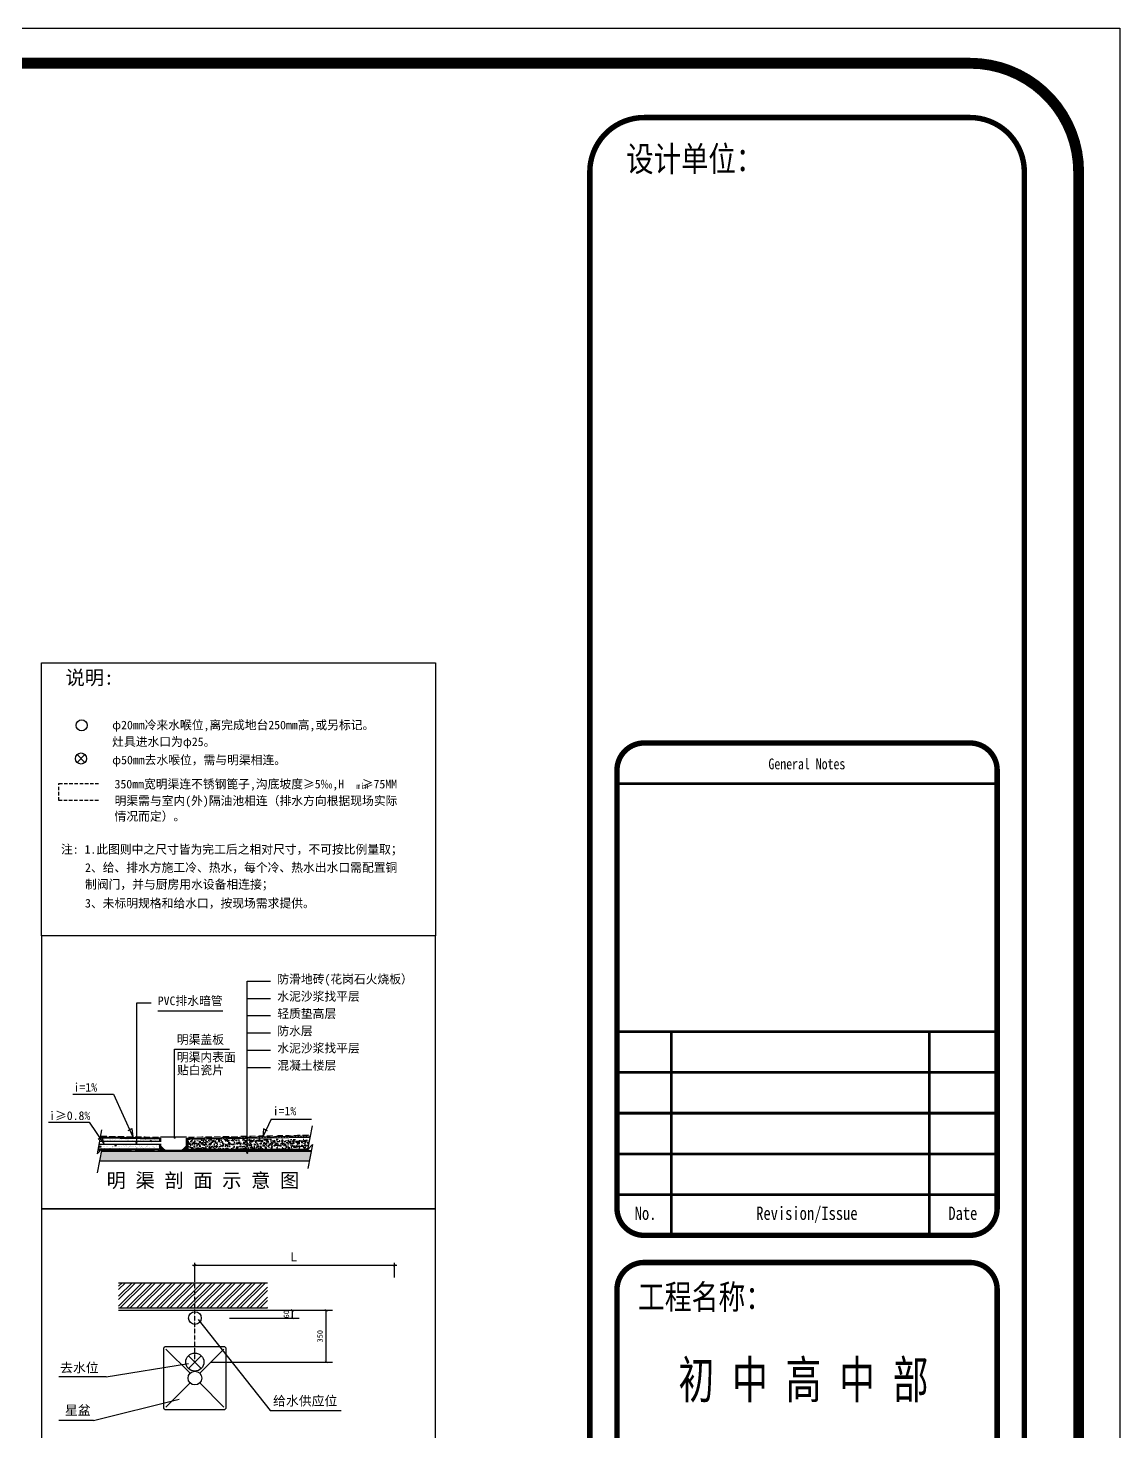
# Model space of a CAD drawing. Header units: inches. Extents: x -584 to 1446124, y -108140 to 99637.
# Drawn here: x 1187126 to 1226479, y -64128 to -13508 of the extents above; entities that cross this region are included whole.
import ezdxf
from ezdxf.enums import TextEntityAlignment as Align

# ---------------------------------------------------------------- set-up
doc = ezdxf.new("R2010")
doc.units = ezdxf.units.IN
doc.header["$MEASUREMENT"] = 0
doc.linetypes.add('HIDDEN', pattern=[0.375, 0.25, -0.125])
for name, color, linetype in [('000外框', 7, 'Continuous'), ('供排水', 4, 'Continuous'), ('外框', 7, 'Continuous')]:
    doc.layers.add(name, color=color, linetype=linetype)
doc.styles.add('122', font='', dxfattribs={"height": 180})
doc.styles.add('ET', font='', dxfattribs={"height": 186})
doc.styles.add('H1', font='', dxfattribs={"height": 200})
doc.styles.get("Standard").update_dxf_attribs({"font": '', "width": 0.7, "height": 250})
doc.styles.add('STYLE1', font='simhei.ttf', dxfattribs={"width": 0.8})
doc.styles.add('宋体平面', font='', dxfattribs={"width": 0.8})
doc.styles.add('黑体', font='simhei.ttf', dxfattribs={"width": 0.7})
doc.styles.get('122').set_extended_font_data('NSimSun')
doc.styles.get('ET').set_extended_font_data('SimSun')
doc.styles.get('H1').set_extended_font_data('SimSun')
doc.styles.get('Standard').set_extended_font_data('NSimSun')
doc.styles.get('宋体平面').set_extended_font_data('SimSun')
doc.dimstyles.new('ISO-25', dxfattribs={"dimscale": 60, "dimtxt": 5, "dimasz": 2.5, "dimexe": 1.25, "dimexo": 3, "dimtad": 1, "dimdec": 0, "dimtxsty": 'Standard', "dimblk": 'ARCHTICK', "dimcen": 2.5, "dimadec": 0, "dimazin": 0, "dimtfac": 1, "dimtdec": 0, "dimtmove": 0, "dimatfit": 3, "dimfxl": 0, "dimarcsym": 0})

# ---------------------------------------------------------------- blocks, each defined once
blk = doc.blocks.new('_ArchTick')
at = {"color": 0, "linetype": 'ByBlock', "const_width": 0.15}
blk.add_lwpolyline([(-0.5, -0.5), (0.5, 0.5)], dxfattribs=at)
blk = doc.blocks.new('*D683')
at = {"layer": 'Defpoints', "color": 0, "linetype": 'ByBlock', "transparency": 16777216}
for p in [(1193586, -59743), (1197866, -59743), (1193136, -61611)]:
    blk.add_point(p, dxfattribs=at)
at = {"layer": '供排水', "color": 0, "linetype": 'ByBlock', "lineweight": -2, "transparency": 16777216}
for p, q in [((1194156, -59743), (1198103, -59743)), ((1197866, -61611), (1197866, -59743)), ((1193706, -61611), (1198103, -61611))]:
    blk.add_line(p, q, dxfattribs=at)
at = {"layer": '供排水', "color": 0, "linetype": 'ByBlock', "lineweight": -2, "transparency": 16777216, "xscale": 95, "yscale": 95, "zscale": 95}
for p, rotation in [((1197866, -59743), 90), ((1197866, -61611), 270)]:
    blk.add_blockref('_ArchTick', p, dxfattribs=dict(at, rotation=rotation))
at = {"layer": '供排水', "color": 0, "linetype": 'ByBlock', "transparency": 16777216, "insert": (1197647, -60677), "char_height": 200, "attachment_point": 5, "rotation": 90, "style": 'H1'}
blk.add_mtext('350', dxfattribs=at)
blk = doc.blocks.new('*D684')
at = {"layer": 'Defpoints', "color": 0, "linetype": 'ByBlock', "transparency": 16777216}
for p in [(1193815, -59743), (1193815, -60025), (1196654, -59743)]:
    blk.add_point(p, dxfattribs=at)
at = {"layer": '供排水', "color": 0, "linetype": 'ByBlock', "lineweight": -2, "transparency": 16777216}
for p, q in [((1194385, -59743), (1196892, -59743)), ((1194385, -60025), (1196892, -60025)), ((1196654, -60025), (1196654, -59743))]:
    blk.add_line(p, q, dxfattribs=at)
at = {"layer": '供排水', "color": 0, "linetype": 'ByBlock', "lineweight": -2, "transparency": 16777216, "xscale": 95, "yscale": 95, "zscale": 95}
for p, rotation in [((1196654, -59743), 90), ((1196654, -60025), 270)]:
    blk.add_blockref('_ArchTick', p, dxfattribs=dict(at, rotation=rotation))
at = {"layer": '供排水', "color": 0, "linetype": 'ByBlock', "transparency": 16777216, "insert": (1196436, -59884), "char_height": 200, "attachment_point": 5, "rotation": 90, "style": 'H1'}
blk.add_mtext('60', dxfattribs=at)

msp = doc.modelspace()

# ---------------------------------------------------------------- hatches: boundary and pattern name
at = {"layer": '供排水'}
h = msp.add_hatch(dxfattribs=at)
h.set_pattern_fill('AR-B816', color=121, scale=6.227349, angle=1, style=0)
h.set_pattern_definition([(1, (1001775.625, -112225.744), (-0.869458, 49.811203), []), (91, (1001775.625, -112225.744), (-50.68066, 48.941745), [49.81879, -49.81879])])
h.paths.add_polyline_path([(1197226.1, -53457), (1192833.2, -53533.7), (1192833.9, -53572.6), (1197226.8, -53496)])
h = msp.add_hatch(dxfattribs=at)
h.set_pattern_fill('AR-CONC', color=4, scale=38.92093, style=0)
h.set_pattern_definition([(50, (1137929.12, -32189.16), (279.1643, -24.4237), [29.1907, -321.0977]), (355, (1137929.12, -32189.16), (-54.0033, 292.7602), [23.3526, -256.8781]), (100.4514, (1137952.38, -32191.2), (225.1612, 268.3363), [24.8083, -272.891]), (46.1842, (1137929.12, -32111.3), (415.3801, -64.4215), [43.786, -481.6465]), (96.6356, (1137963.74, -32116.7), (363.7794, 379.1357), [37.2124, -409.3365]), (351.1842, (1137929.1, -32111.3), (363.779, 379.136), [35.0288, -385.3172]), (21, (1137968.04, -32130.78), (232.3218, -156.703), [29.1907, -321.0977]), (326, (1137968.04, -32130.78), (94.7006, 282.2351), [23.3526, -256.8781]), (71.4514, (1137987.4, -32143.84), (327.0225, 125.5319), [24.8083, -272.891]), (37.5, (1137929.12, -32189.16), (4.73273, 129.56538), [0, -253.76446, 0, -260.77023, 0, -257.85116]), (7.5, (1137929.12, -32189.16), (102.3891, 153.5087), [0, -148.67795, 0, -247.92632, 0, -98.27535]), (327.5, (1137842.33, -32189.16), (207.76866, -8.77857), [0, -97.30232, 0, -303.58325, 0, -402.83162]), (317.5, (1137803.4, -32189.16), (226.9815, 38.9618), [0, -126.493, 0, -201.6104, 0, -286.06883])])
h.paths.add_polyline_path([(1197227.4, -53572.6), (1192872.8, -53572.6), (1192872.8, -53936.6), (1197227.4, -53936.6)])
h = msp.add_hatch(dxfattribs=at)
h.set_pattern_fill('AR-SAND', color=201, scale=77.84186, style=0)
h.set_pattern_definition([(37.5, (1000781.09, -108882.38), (-4.90352, 149.987546), [0, -118.31963, 0, -132.33116, 0, -126.49302]), (7.5, (1000781.09, -108882.38), (137.76271, 219.6811), [0, -63.830325, 0, -106.64335, 0, -40.866976]), (327.5, (1000685.34, -108882.38), (242.41059, 0.44051), [0, -38.92093, 0, -140.11535, 0, -182.92837]), (317.5, (1000685.34, -108882.38), (234.00249, 68.3199), [0, -19.460465, 0, -91.853394, 0, -105.08651])])
h.paths.add_polyline_path([(1197227.4, -53572.6), (1192872.8, -53572.6), (1192872.8, -53936.6), (1197227.4, -53936.6)])
h = msp.add_hatch(dxfattribs=at)
h.set_pattern_fill('AR-CONC', color=4, scale=38.92093, style=0)
h.set_pattern_definition([(50, (1000781.09, -108882.38), (279.16433, -24.42371), [29.1907, -321.09767]), (355, (1000781.1, -108882.38), (-54.0033, 292.76017), [23.35256, -256.87814]), (100.4514, (1000804.35, -108884.42), (225.16123, 268.33628), [24.80827, -272.89103]), (46.1842, (1000781.1, -108804.54), (415.38014, -64.42154), [43.78605, -481.6465]), (96.6356, (1000815.7, -108809.9), (363.7794, 379.1357), [37.2124, -409.3365]), (351.1842, (1000781.1, -108804.54), (363.7791, 379.136), [35.0288, -385.3172]), (21, (1000820, -108824), (232.32178, -156.70302), [29.1907, -321.09767]), (326, (1000820, -108824), (94.7006, 282.23514), [23.35256, -256.87814]), (71.4514, (1000839.37, -108837.06), (327.02246, 125.53187), [24.80827, -272.89103]), (37.5, (1000781.09, -108882.38), (4.73273, 129.565383), [0, -253.76446, 0, -260.77023, 0, -257.85116]), (7.5, (1000781.09, -108882.38), (102.38911, 153.50871), [0, -148.67795, 0, -247.92632, 0, -98.27535]), (327.5, (1000694.29, -108882.38), (207.768656, -8.778566), [0, -97.30232, 0, -303.58325, 0, -402.83162]), (317.5, (1000655.37, -108882.38), (226.98148, 38.96179), [0, -126.49302, 0, -201.61042, 0, -286.06883])])
h.paths.add_polyline_path([(1189764.6, -54000.8), (1189700.3, -54349.3), (1197264.5, -54349.3), (1197328.9, -54000.8)])
for points in [[(1191899.8, -53823.7), (1192069.8, -53977.4), (1191899.8, -53977.4)], [(1192833.9, -53823.7), (1192664, -53977.4), (1192833.9, -53977.4)]]:
    msp.add_hatch(color=41, dxfattribs=at).paths.add_polyline_path(points)
h = msp.add_hatch(dxfattribs=at)
h.set_pattern_fill('ANSI32', color=8, scale=679.347139, style=0)
h.set_pattern_definition([(45, (1046047.5, -138004.17), (-180.1391, 180.1391), []), (45, (1046167.6, -138004.17), (-180.1391, 180.1391), [])])
h.paths.add_polyline_path([(1195758.9, -59652.8), (1195758.9, -58747), (1190386.1, -58747), (1190386.1, -59652.8)])

# ---------------------------------------------------------------- linework, layer by layer
for p, q in [((1188894.6, -39987.6), (1189176.5, -39705.7)), ((1188894.6, -39705.7), (1189176.5, -39987.6))]:
    msp.add_line(p, q, dxfattribs=at)
at = {"layer": '供排水', "linetype": 'HIDDEN', "ltscale": 500}
for p, q in [((1188236.1, -41362), (1188236.1, -40749.7)), ((1188236.1, -40749.7), (1189662.8, -40749.7)), ((1189662.8, -41362), (1188236.1, -41362))]:
    msp.add_line(p, q, dxfattribs=at)
at = {"layer": '供排水', "color": 4}
for p, q in [((1195024.8, -53989.7), (1195024.8, -47871.7)), ((1195024.8, -47871.7), (1195866.7, -47871.7)), ((1195024.8, -48493.9), (1195866.7, -48493.9)), ((1191042.4, -53616.4), (1191042.4, -48652.8)), ((1191042.4, -48652.8), (1191558.8, -48652.8)), ((1191803.1, -48948.6), (1194145.7, -48948.6)), ((1195024.8, -49116.1), (1195866.7, -49116.1)), ((1195024.8, -49738.4), (1195866.7, -49738.4)), ((1192402.2, -53510.8), (1192402.2, -50328.9)), ((1192402.2, -50328.9), (1194383.2, -50328.9)), ((1195024.8, -50360.6), (1195866.7, -50360.6)), ((1195024.8, -50982.8), (1195866.7, -50982.8)), ((1188744, -51944.2), (1190203.5, -51944.2)), ((1190203.5, -51944.2), (1190903.3, -53483.6)), ((1187863.1, -52959.9), (1189322.6, -52959.9)), ((1189322.6, -52959.9), (1189858.2, -53740.6)), ((1189649.8, -53566.7), (1189785.7, -53471.6)), ((1189785.7, -53471.6), (1189858.2, -53740.6)), ((1190735.6, -53264.4), (1190869.2, -53185.2)), ((1190869.2, -53185.2), (1190903.3, -53483.6))]:
    msp.add_line(p, q, dxfattribs=at)
at = {"layer": '供排水', "color": 4, "linetype": 'Continuous'}
for p, q in [((1195881.7, -52845.5), (1195581.5, -53493.8)), ((1195881.7, -52845.5), (1197341.1, -52845.5)), ((1195615.6, -53195.4), (1195581.5, -53493.8)), ((1195749.2, -53274.6), (1195615.6, -53195.4))]:
    msp.add_line(p, q, dxfattribs=at)
at = {"layer": '供排水', "color": 201}
for p, q in [((1197362.7, -53088.6), (1197202.5, -53956)), ((1189770.7, -53238.5), (1189610.6, -54105.9)), ((1189733.7, -53626.8), (1189733.7, -53626.8)), ((1189759.1, -53625), (1189759.1, -53625)), ((1189797.3, -53598.7), (1189797.3, -53598.7)), ((1189872.7, -53575.7), (1189872.7, -53575.7)), ((1190001.5, -53625.5), (1190001.5, -53625.5)), ((1190076.4, -53580.1), (1190076.4, -53580.1)), ((1190099.1, -53623.3), (1190099.1, -53623.3)), ((1190113.4, -53594.6), (1190113.4, -53594.6)), ((1190150.6, -53600.6), (1190150.6, -53600.6)), ((1190243.9, -53625.9), (1190243.9, -53625.9)), ((1190286.6, -53589.5), (1190286.6, -53589.5)), ((1190424.9, -53594.6), (1190424.9, -53594.6)), ((1190426.9, -53549.9), (1190426.9, -53549.9)), ((1190485.7, -53590.3), (1190485.7, -53590.3)), ((1190486.3, -53626.3), (1190486.3, -53626.3)), ((1190490, -53559.4), (1190490, -53559.4)), ((1190530.4, -53565.4), (1190530.4, -53565.4)), ((1190636, -53592.2), (1190636, -53592.2)), ((1190689.4, -53594.7), (1190689.4, -53594.7)), ((1190699.2, -53601.1), (1190699.2, -53601.1)), ((1190726.5, -53603.5), (1190726.5, -53603.5)), ((1190728.7, -53626.8), (1190728.7, -53626.8)), ((1190739.7, -53606.8), (1190739.7, -53606.8)), ((1190741, -53590.5), (1190741, -53590.5)), ((1190845.6, -53630.8), (1190845.6, -53630.8)), ((1190899.6, -53604.1), (1190899.6, -53604.1)), ((1190908.9, -53639.1), (1190908.9, -53639.1)), ((1190949.4, -53644.5), (1190949.4, -53644.5)), ((1190971.1, -53627.2), (1190971.1, -53627.2)), ((1191052.5, -53590.5), (1191052.5, -53590.5)), ((1191098.7, -53604.9), (1191098.7, -53604.9)), ((1191187, -53608.7), (1191187, -53608.7)), ((1191213.6, -53627.7), (1191213.6, -53627.7)), ((1191302.5, -53609.2), (1191302.5, -53609.2)), ((1191354.2, -53599.4), (1191354.2, -53599.4)), ((1191368.5, -53581.8), (1191368.5, -53581.8)), ((1191456, -53628.1), (1191456, -53628.1)), ((1191491.6, -53571.1), (1191491.6, -53571.1)), ((1191512.6, -53618.6), (1191512.6, -53618.6)), ((1191549.6, -53667.2), (1191533.8, -53620.1)), ((1191588.4, -53640.9), (1191533.9, -53620)), ((1191588.4, -53640.9), (1191549.7, -53667)), ((1191680, -53584.5), (1191680, -53584.5)), ((1191698.4, -53628.5), (1191698.4, -53628.5)), ((1191711.8, -53619.4), (1191711.8, -53619.4)), ((1191738.3, -53571.8), (1191738.3, -53571.8)), ((1189610.6, -54105.9), (1189780.4, -53915.6)), ((1189780.4, -53915.6), (1189620.2, -54783)), ((1189696.2, -53819.9), (1189696.2, -53819.9)), ((1189701, -53794.3), (1189701, -53794.3)), ((1189708.6, -53867.8), (1189717.6, -53819)), ((1189755.2, -53863.6), (1189708.7, -53867.7)), ((1189755.2, -53863.6), (1189717.7, -53818.9)), ((1189717.7, -53885.4), (1189717.7, -53885.4)), ((1189743.6, -53908.2), (1189743.6, -53908.2)), ((1189758.2, -53890.7), (1189758.2, -53890.7)), ((1189762.5, -53816.4), (1189762.5, -53816.4)), ((1189767.1, -53825.2), (1189767.1, -53825.2)), ((1189780, -53915.7), (1189780, -53915.7)), ((1189784.3, -53918.7), (1189784.3, -53918.7)), ((1189794.4, -53902.6), (1189794.4, -53902.6)), ((1189857.4, -53845.6), (1189857.4, -53845.6)), ((1189862.8, -53893.4), (1189862.8, -53893.4)), ((1189863.9, -53904.7), (1189863.9, -53904.7)), ((1189871.9, -53831.6), (1189871.9, -53831.6)), ((1189927.2, -53913), (1189927.2, -53913)), ((1189938.4, -53933.9), (1189938.4, -53933.9)), ((1189938.6, -53820.4), (1189938.6, -53820.4)), ((1189939.6, -53769.5), (1189939.6, -53769.5)), ((1189967.7, -53918.3), (1189967.7, -53918.3)), ((1189972.7, -53824), (1189972.7, -53824)), ((1190026.8, -53919.1), (1190026.8, -53919.1)), ((1190066.6, -53896), (1190066.6, -53896)), ((1190073.5, -53932.2), (1190073.5, -53932.2)), ((1190105.9, -53899.9), (1190105.9, -53899.9)), ((1190116.5, -53776.7), (1190116.5, -53776.7)), ((1190160.3, -53875), (1190160.3, -53875)), ((1190171.8, -53823), (1190171.8, -53823)), ((1190173.6, -53837.8), (1190173.6, -53837.8)), ((1190181, -53820.8), (1190181, -53820.8)), ((1190187.9, -53824.7), (1190187.9, -53824.7)), ((1190266.9, -53819), (1190275.9, -53770.2)), ((1190313.5, -53814.7), (1190267, -53818.8)), ((1190269.2, -53919.5), (1190269.2, -53919.5)), ((1190313.5, -53814.7), (1190276, -53770)), ((1190276.8, -53903.6), (1190276.8, -53903.6)), ((1190311.4, -53923.5), (1190311.4, -53923.5)), ((1190354.8, -53767.7), (1190354.8, -53767.7)), ((1190375.6, -53825.6), (1190375.6, -53825.6)), ((1190407.6, -53906.2), (1190407.6, -53906.2)), ((1190418, -53776.1), (1190418, -53776.1)), ((1190421.9, -53893), (1190421.9, -53893)), ((1190423.5, -53821.3), (1190423.5, -53821.3)), ((1190458.6, -53781.4), (1190458.6, -53781.4)), ((1190475.9, -53902.6), (1190475.9, -53902.6)), ((1190499.4, -53822), (1190499.4, -53822)), ((1190511.6, -53920), (1190511.6, -53920)), ((1190559.9, -53929.9), (1190559.9, -53929.9)), ((1190564.3, -53795.3), (1190564.3, -53795.3)), ((1190585.8, -53833.2), (1190585.8, -53833.2)), ((1190627.6, -53803.6), (1190627.6, -53803.6)), ((1190665.9, -53821.7), (1190665.9, -53821.7)), ((1190668.1, -53809), (1190668.1, -53809)), ((1190679.7, -53905.2), (1190679.7, -53905.2)), ((1190733.4, -53890.3), (1190733.4, -53890.3)), ((1190754, -53920.4), (1190754, -53920.4)), ((1190773.8, -53822.9), (1190773.8, -53822.9)), ((1190785, -53832.2), (1190785, -53832.2)), ((1190801.1, -53828.3), (1190801.1, -53828.3)), ((1190815.5, -53815.1), (1190815.5, -53815.1)), ((1190871.8, -53765.9), (1190825.3, -53770)), ((1190837.1, -53831.2), (1190837.1, -53831.2)), ((1190877.6, -53836.6), (1190877.6, -53836.6)), ((1190889.9, -53912.8), (1190889.9, -53912.8)), ((1190908.3, -53822.1), (1190908.3, -53822.1)), ((1190983.4, -53850.5), (1190983.4, -53850.5)), ((1190988.7, -53834.8), (1190988.7, -53834.8)), ((1190996.4, -53920.9), (1190996.4, -53920.9)), ((1191035.2, -53896.6), (1191035.2, -53896.6)), ((1191046.6, -53858.8), (1191046.6, -53858.8)), ((1191049.5, -53883.5), (1191049.5, -53883.5)), ((1191077.8, -53936.6), (1191069.2, -53933.4)), ((1191070.2, -53936.6), (1191069.2, -53933.5)), ((1191087.2, -53864.2), (1191087.2, -53864.2)), ((1191089.1, -53911.8), (1191089.1, -53911.8)), ((1191127, -53812.5), (1191127, -53812.5)), ((1191150.7, -53822.6), (1191150.7, -53822.6)), ((1191192.9, -53878.1), (1191192.9, -53878.1)), ((1191199, -53842.4), (1191199, -53842.4)), ((1191206.6, -53820.8), (1191206.6, -53820.8)), ((1191238.8, -53921.3), (1191238.8, -53921.3)), ((1191256.2, -53886.4), (1191256.2, -53886.4)), ((1191292.8, -53914.4), (1191292.8, -53914.4)), ((1191296.7, -53891.7), (1191296.7, -53891.7)), ((1191347.9, -53778.9), (1191347.9, -53778.9)), ((1191361, -53880.8), (1191361, -53880.8)), ((1191393.1, -53823), (1191393.1, -53823)), ((1191398.1, -53841.4), (1191398.1, -53841.4)), ((1191402.4, -53905.7), (1191402.4, -53905.7)), ((1191428.7, -53818.7), (1191428.7, -53818.7)), ((1191443, -53805.6), (1191443, -53805.6)), ((1191465.7, -53914), (1191465.7, -53914)), ((1191481.2, -53921.7), (1191481.2, -53921.7)), ((1191501.4, -53859.6), (1191501.4, -53859.6)), ((1191503.1, -53922), (1191503.1, -53922)), ((1191506.2, -53919.3), (1191506.2, -53919.3)), ((1191508, -53772), (1191508, -53772)), ((1191601.8, -53844), (1191601.8, -53844)), ((1191612, -53933.2), (1191612, -53933.2)), ((1191635.5, -53823.5), (1191635.5, -53823.5)), ((1191662.7, -53887), (1191662.7, -53887)), ((1191677.1, -53873.9), (1191677.1, -53873.9)), ((1191696.2, -53885.2), (1191696.2, -53885.2)), ((1191702.2, -53921), (1191702.2, -53921)), ((1191707.1, -53771), (1191707.1, -53771)), ((1191723.6, -53922.2), (1191723.6, -53922.2)), ((1191747.6, -53833.7), (1191747.6, -53833.7)), ((1191754.5, -53802.9), (1191754.5, -53802.9)), ((1191812.1, -53851.6), (1191812.1, -53851.6)), ((1197202.5, -53956), (1197372.3, -53765.7)), ((1197372.3, -53765.7), (1197212.1, -54633.1)), ((1189700.3, -54349.3), (1197264.5, -54349.3))]:
    msp.add_line(p, q, dxfattribs=at)
at = {"layer": '供排水', "color": 7}
for p, q in [((1191923.6, -53650.5), (1189709.1, -53650.5)), ((1191900.7, -53533.7), (1189717.4, -53495.6)), ((1191899.8, -53533.7), (1191899.8, -53650.5)), ((1191899.8, -53533.7), (1191899.8, -53650.5)), ((1192833.2, -53533.7), (1197279.1, -53456.1)), ((1192833.9, -53572.6), (1197272.6, -53495.2)), ((1192833.9, -53533.7), (1192833.9, -54000.8)), ((1191923.6, -53767.2), (1189674.7, -53767.2)), ((1189764.6, -54000.8), (1197328.9, -54000.8)), ((1191899.8, -53767.2), (1191899.8, -54000.8)), ((1191899.8, -53767.2), (1191899.8, -54000.8)), ((1190386.1, -58747), (1195758.9, -58747)), ((1190386.1, -59652.8), (1195758.9, -59652.8))]:
    msp.add_line(p, q, dxfattribs=at)
at = {"layer": '供排水', "color": 121}
for p, q in [((1191900, -53572.6), (1189709.6, -53534.4)), ((1189759.5, -53535.3), (1189760.2, -53496.4)), ((1189859.1, -53537), (1189859.8, -53498.1)), ((1189958.7, -53538.8), (1189959.4, -53499.8)), ((1190058.3, -53540.5), (1190059, -53501.6)), ((1190158, -53542.2), (1190158.6, -53503.3)), ((1190257.6, -53544), (1190258.3, -53505.1)), ((1190357.2, -53545.7), (1190357.9, -53506.8)), ((1190456.8, -53547.5), (1190457.5, -53508.5)), ((1190556.5, -53549.2), (1190557.1, -53510.3)), ((1190656.1, -53550.9), (1190656.8, -53512)), ((1190755.7, -53552.7), (1190756.4, -53513.8)), ((1190855.3, -53554.4), (1190856, -53515.5)), ((1190954.9, -53556.1), (1190955.6, -53517.2)), ((1191054.6, -53557.9), (1191055.2, -53519)), ((1191154.2, -53559.6), (1191154.9, -53520.7)), ((1191253.8, -53561.4), (1191254.5, -53522.4)), ((1191353.4, -53563.1), (1191354.1, -53524.2)), ((1191453.1, -53564.8), (1191453.7, -53525.9)), ((1191552.7, -53566.6), (1191553.4, -53527.7)), ((1191652.3, -53568.3), (1191653, -53529.4)), ((1191751.9, -53570.1), (1191752.6, -53531.1)), ((1191851.5, -53571.8), (1191852.2, -53532.9)), ((1191860.9, -53572.6), (1191860.9, -53650.5)), ((1192872.8, -53572.6), (1192872.8, -53936.6)), ((1191860.9, -53936.6), (1189641.9, -53936.6)), ((1191860.9, -53767.2), (1191860.9, -53936.6)), ((1192872.8, -53936.6), (1197206.1, -53936.6))]:
    msp.add_line(p, q, dxfattribs=at)
at = {"layer": '供排水', "color": 7, "linetype": 'Continuous'}
for p, q in [((1192091.4, -53997), (1191853.6, -53781.9)), ((1192642.3, -53997), (1192880.1, -53781.9))]:
    msp.add_line(p, q, dxfattribs=at)
at = {"layer": '供排水', "color": 4, "linetype": 'ByBlock'}
for p, q in [((1193047.3, -58120.2), (1200420.3, -58120.2)), ((1193137.9, -58564.5), (1193137.9, -58029.6)), ((1200329.7, -58564.5), (1200329.7, -58029.6)), ((1200329.7, -58054.4), (1200329.7, -58029.6)), ((1193253, -60071.7), (1195856.2, -63352.4)), ((1189938.5, -62140.8), (1192905.5, -61660.1)), ((1189938.5, -62140.8), (1188231.5, -62140.8)), ((1189488.9, -63717.8), (1192570.4, -62943.4)), ((1189488.9, -63717.8), (1188233.4, -63717.8)), ((1195856.2, -63352.4), (1198413.7, -63352.4))]:
    msp.add_line(p, q, dxfattribs=at)
at = {"layer": '供排水', "color": 1, "linetype": 'HIDDEN'}
msp.add_line((1193136.1, -61611.3), (1193137.9, -58564.5), dxfattribs=at)
at = {"layer": '供排水', "color": 81}
msp.add_line((1190386.1, -59743.3), (1195758.9, -59743.3), dxfattribs=at)
at = {"layer": '供排水', "color": 3}
for p, q in [((1192005.7, -61147.3), (1192005.7, -63230.7)), ((1194179.6, -61056.7), (1192096.2, -61056.7)), ((1192963.8, -62014.9), (1192096.2, -61147.3)), ((1193312, -62014.9), (1194179.6, -61147.3)), ((1194270.1, -63230.7), (1194270.1, -61147.3)), ((1192096.2, -63230.7), (1192963.8, -62363.1)), ((1194179.6, -63230.7), (1193312, -62363.1)), ((1192096.2, -63321.2), (1194179.6, -63321.2))]:
    msp.add_line(p, q, dxfattribs=at)
at = {"layer": '供排水', "color": 6}
for p, q in [((1192905.5, -61380.7), (1193366.7, -61841.9)), ((1192905.5, -61841.9), (1193366.7, -61380.7))]:
    msp.add_line(p, q, dxfattribs=at)
at = {"layer": '供排水', "color": 14}
for points in [[(1187606.7, -36398.3), (1201813, -36398.3), (1201813, -46241.3), (1187606.7, -46241.3)], [(1187606.7, -56084.3), (1201812.5, -56084.3), (1201812.5, -46241.3), (1187606.7, -46241.3)], [(1187606.1, -65927.2), (1201811.9, -65927.2), (1201811.9, -56084.3), (1187606.1, -56084.3)]]:
    msp.add_lwpolyline(points, close=True, dxfattribs=at)
at = {"layer": '供排水', "color": 140, "const_width": 15.6}
for points in [[(1189709.1, -53650.5), (1191922.2, -53650.5)], [(1189674.7, -53767.2), (1191923.8, -53767.2)]]:
    msp.add_lwpolyline(points, dxfattribs=at)
at = {"layer": '供排水', "color": 121, "const_width": 31.1}
for points in [[(1189969.3, -53467.3), (1189735.8, -53463.2)], [(1190280.7, -53472.7), (1190047.2, -53468.6)], [(1190592, -53478.1), (1190358.5, -53474.1)], [(1190903.3, -53483.6), (1190669.8, -53479.5)], [(1191214.6, -53489), (1190981.1, -53484.9)], [(1191525.9, -53494.5), (1191292.4, -53490.4)], [(1191837.3, -53499.9), (1191603.8, -53495.8)], [(1192896.6, -53499.9), (1193130.1, -53495.8)], [(1193207.9, -53494.5), (1193441.4, -53490.4)], [(1193519.3, -53489), (1193752.8, -53484.9)], [(1193830.6, -53483.6), (1194064.1, -53479.5)], [(1194141.9, -53478.1), (1194375.4, -53474.1)], [(1194453.2, -53472.7), (1194686.7, -53468.6)], [(1194786.4, -53466.9), (1195019.9, -53462.8)], [(1195097.7, -53461.5), (1195331.2, -53457.4)], [(1195409, -53456), (1195642.5, -53452)], [(1195720.3, -53450.6), (1195953.8, -53446.5)], [(1196081.5, -53444.3), (1196314.9, -53440.2)], [(1196392.8, -53438.9), (1196626.3, -53434.8)], [(1196704.1, -53433.4), (1196937.6, -53429.4)], [(1197015.4, -53428), (1197248.9, -53423.9)]]:
    msp.add_lwpolyline(points, dxfattribs=at)
at = {"layer": '供排水', "color": 7, "const_width": 46.7}
msp.add_lwpolyline([(1191893.7, -53493.5), (1192847.6, -53493.5)], dxfattribs=at)
at = {"layer": '供排水', "color": 41}
for points, const_width in [([(1191899.8, -53535.3), (1191899.8, -53650.5)], 46.7), ([(1191899.8, -53767.2), (1191899.8, -53977.4), (1192833.9, -53977.4), (1192833.9, -53535.3)], 46.7), ([(1189697.3, -54365.4), (1197261.5, -54365.4)], 15.6)]:
    msp.add_lwpolyline(points, dxfattribs=dict(at, const_width=const_width))
at = {"layer": '供排水', "color": 4, "const_width": 38.5}
for points in [[(1192389.4, -53521.2, 1), (1192428.7, -53521.2, 1)], [(1191012.5, -53704.5, 1), (1191051.9, -53704.5, 1)], [(1195003.9, -54063.6, 1), (1195043.2, -54063.6, 1)]]:
    msp.add_lwpolyline(points, format="xyb", close=True, dxfattribs=at)
at = {"layer": '供排水'}
for centre, radius in [((1189058.6, -38652.2), 199.2), ((1189035.5, -39846.7), 199.3)]:
    msp.add_circle(centre, radius, dxfattribs=at)
at = {"layer": '供排水', "color": 6}
for centre, radius in [((1193137.2, -60024.5), 229.2), ((1193136.1, -61611.3), 326.1)]:
    msp.add_circle(centre, radius, dxfattribs=at)
at = {"layer": '供排水', "color": 3}
msp.add_circle((1193137.9, -62189), 246.2, dxfattribs=at)
for centre, start, end in [((1192096.2, -61147.3), 90, 180), ((1194179.6, -61147.3), 0, 90), ((1192096.2, -63230.7), 180, 270), ((1194179.6, -63230.7), 270, 0)]:
    msp.add_arc(centre, 90.6, start, end, dxfattribs=at)
at = {"layer": '供排水', "color": 2}
msp.add_open_spline([(1191876.7, -53605.7), (1191874.5, -53620.7), (1191872.4, -53635.6), (1191870.6, -53650.5)], degree=3, dxfattribs=at)
for points, knots in [([(1192857, -53605.7), (1192863.2, -53648.2), (1192873.9, -53722.8), (1192845.9, -53834.8), (1192831.1, -53912.3), (1192863.8, -54006.8), (1192958.7, -53925.6), (1193100, -53993.1), (1193332.6, -53960.4), (1193590.6, -54000.6), (1193797, -53946.2), (1194042.1, -53992.6), (1194307, -53976.8), (1194632.8, -53956.5), (1194945.1, -53983.7), (1195413.4, -53940.2), (1196030.5, -54007.8), (1196654.2, -53948.3), (1197042.7, -53976), (1197207.4, -53966.1), (1197331.9, -53984.1)], [0, 0, 0, 0, 82.1156804, 144.2466215, 215.068362, 251.7772039, 282.0084748, 401.1400188, 521.8372552, 731.0704246, 898.8156179, 917.7522405, 1210.6843244, 1403.9068418, 1547.2788197, 1812.9344855, 2306.7616067, 2736.636718, 3015.9890311, 3054.6148304, 3054.6148304, 3054.6148304, 3054.6148304]), ([(1191872.4, -53767.2), (1191876, -53788.1), (1191889.7, -53844.8), (1191902.6, -53912.3), (1191869.9, -54006.8), (1191775.1, -53925.6), (1191633.8, -53993.1), (1191401.1, -53960.4), (1191143.1, -54000.6), (1190936.8, -53946.2), (1190691.6, -53992.6), (1190426.7, -53976.8), (1190100.9, -53956.5), (1189854.3, -53978), (1189707.9, -53972.5), (1189635.8, -53969.2)], [103.9478312, 103.9478312, 103.9478312, 103.9478312, 144.2466215, 215.068362, 251.7772039, 282.0084748, 401.1400188, 521.8372552, 731.0704246, 898.8156179, 917.7522405, 1210.6843244, 1403.9068418, 1547.2788197, 1686.2061136, 1686.2061136, 1686.2061136, 1686.2061136])]:
    msp.add_open_spline(points, degree=3, knots=knots, dxfattribs=at)
at = {"layer": '外框', "lineweight": -2}
for p, q in [((1092541.1, -13507.8), (1226478.5, -13507.8)), ((1226478.5, -13507.8), (1226478.5, -107364.8))]:
    msp.add_line(p, q, dxfattribs=at)
for points, const_width in [([(1097744.8, -106129.4), (1221075.8, -106129.4, 0.4142136), (1224991.1, -102214.2), (1224991.1, -18691.3, 0.4142136), (1221075.8, -14776.1), (1097744.8, -14776.1, 0.4142136), (1093829.6, -18691.3), (1093829.6, -102214.2, 0.4142136)], 391.5), ([(1209330, -104171.8), (1221075.8, -104171.8, 0.4142136), (1223033.5, -102214.2), (1223033.5, -18691.3, 0.4142136), (1221075.8, -16733.7), (1209330, -16733.7, 0.4142136), (1207372.4, -18691.3), (1207372.4, -102214.2, 0.4142136)], 195.8), ([(1209330, -57039.6), (1221075.8, -57039.6, 0.4142136), (1222054.7, -56060.8), (1222054.7, -40265.9, 0.4142136), (1221075.8, -39287), (1209330, -39287, 0.4142136), (1208351.2, -40265.9), (1208351.2, -56060.8, 0.4142136)], 195.8), ([(1209330, -65848.9), (1221075.8, -65848.9, 0.4142136), (1222054.7, -64870.1), (1222054.7, -58997.2, 0.4142136), (1221075.8, -58018.4), (1209330, -58018.4, 0.4142136), (1208351.2, -58997.2), (1208351.2, -64870.1, 0.4142136)], 195.8)]:
    msp.add_lwpolyline(points, format="xyb", close=True, dxfattribs=dict(at, const_width=const_width))
at = {"layer": '外框', "lineweight": -2, "const_width": 97.9}
for points in [[(1208351.2, -40755.3), (1222054.7, -40755.3)], [(1208351.2, -49698.4), (1222054.7, -49698.4)], [(1210308.9, -57039.6), (1210308.9, -49698.4)], [(1219607.6, -57039.6), (1219607.6, -49698.4)], [(1208351.2, -51166.7), (1222054.7, -51166.7)], [(1208351.2, -52634.9), (1222054.7, -52634.9)], [(1208351.2, -54103.1), (1222054.7, -54103.1)], [(1208351.2, -55571.3), (1222054.7, -55571.3)]]:
    msp.add_lwpolyline(points, dxfattribs=at)

# ---------------------------------------------------------------- block references
at = {"layer": '供排水', "color": 4, "linetype": 'ByBlock', "xscale": 90.57961857392512, "yscale": 90.5796185741332, "zscale": 90.5796185740683, "rotation": 180}
msp.add_blockref('_ArchTick', (1193137.9, -58120.2), dxfattribs=at)
at = {"layer": '供排水', "color": 4, "linetype": 'ByBlock', "xscale": 90.57961857392512, "yscale": 90.5796185741332, "zscale": 90.5796185740683}
msp.add_blockref('_ArchTick', (1200329.7, -58120.2), dxfattribs=at)

# ---------------------------------------------------------------- texts
at = {"layer": '000外框', "insert": (1210568.8, -61571.2), "char_height": 1349.1, "width": 14061.479, "attachment_point": 1, "style": '黑体'}
msp.add_mtext('初 中 高 中 部', dxfattribs=at)
at = {"layer": '供排水', "color": 7, "linetype": 'Continuous', "style": 'STYLE1'}
for s, p in [('说明:', (1188475.4, -37183.7)), ('明 渠 剖 面 示 意 图', (1189955.9, -55313.7))]:
    msp.add_text(s, height=509.51, dxfattribs=at).set_placement(p)
at = {"layer": '供排水', "color": 7, "style": '122'}
for s, height, p in [('φ20mm冷来水喉位,离完成地台250mm高,或另标记。', 311.367, (1190157.1, -38793.9)), ('灶具进水口为φ25。', 311.37, (1190157.1, -39397.5)), ('φ50mm去水喉位，需与明渠相连。', 311.367, (1190157.1, -40054.4)), ('350mm宽明渠连不锈钢篦子,沟底坡度≥5‰,H   ≥75MM', 311.367, (1190243.2, -40923.9)), ('min', 217.96, (1198954.4, -40946.4)), ('明渠需与室内(外)隔油池相连（排水方向根据现场实际', 311.367, (1190243.2, -41527.4)), ('情况而定）。', 311.37, (1190243.2, -42087.7)), ('注: 1.此图则中之尺寸皆为完工后之相对尺寸，不可按比例量取；', 311.367, (1188312.7, -43277.8)), ('2、给、排水方施工冷、热水，每个冷、热水出水口需配置铜', 311.367, (1189178.7, -43934.4)), ('制阀门，并与厨房用水设备相连接；', 311.367, (1189178.7, -44541.1)), ('3、未标明规格和给水口，按现场需求提供。', 311.367, (1189178.7, -45220.9))]:
    msp.add_text(s, height=height, dxfattribs=at).set_placement(p)
at = {"layer": '供排水', "color": 4, "style": '122'}
for s, p in [('明渠盖板', (1192488.5, -50136.6)), ('明渠内表面', (1192488.5, -50773.3)), ('贴白瓷片', (1192488.5, -51239)), ('i=1%', (1188765.8, -51857.2)), ('i≥0.8%', (1187885, -52879.6)), ('i=1%', (1195943.1, -52712))]:
    msp.add_text(s, height=311.37, dxfattribs=at).set_placement(p)
at = {"layer": '供排水', "color": 4, "linetype": 'ByBlock', "style": '122'}
for s, p in [('去水位', (1188280.1, -61980.4)), ('星盆', (1188455.7, -63516.3)), ('给水供应位', (1195956.1, -63176.9))]:
    msp.add_text(s, height=339.67, dxfattribs=at).set_placement(p)
at = {"layer": '供排水', "color": 4, "attachment_point": 1, "style": '122'}
for s, insert, char_height, width in [('防滑地砖(花岗石火烧板）', (1196108.3, -47647.2), 311.367, 5945.956), ('PVC排水暗管', (1191800.5, -48428.3), 311.37, 3470.332), ('水泥沙浆找平层', (1196108.3, -48269.4), 311.37, 3469.883), ('轻质垫高层', (1196108.3, -48891.6), 311.37, 3469.883), ('防水层', (1196108.3, -49513.9), 311.37, 3469.883), ('水泥沙浆找平层', (1196108.3, -50136.1), 311.37, 3469.883), ('混凝土楼层', (1196108.3, -50758.3), 311.37, 3469.883)]:
    msp.add_mtext(s, dxfattribs=dict(at, insert=insert, char_height=char_height, width=width))
at = {"layer": '供排水', "color": 4, "linetype": 'ByBlock', "insert": (1196704.4, -57815.9), "char_height": 317.029, "attachment_point": 5, "style": 'ET'}
msp.add_mtext('\\fﾷￂￋￎ_GB2312|b0|i0|c134|p49;L ', dxfattribs=at)
at = {"layer": '外框', "style": '宋体平面', "width": 0.8}
for s, height, p in [('设计单位：', 904.98, (1208684.7, -18677.3)), ('工程名称：', 886.88, (1209106.4, -59703.5))]:
    msp.add_text(s, height=height, dxfattribs=at).set_placement(p)
at = {"layer": '外框', "lineweight": -2, "style": '宋体平面', "width": 0.8}
for s, height, p in [('General Notes', 391.527, (1215196.3, -40039.5)), ('No.', 479.43, (1209383.3, -56243.2)), ('Revision/Issue', 479.433, (1215196.3, -56243.2)), ('Date', 479.43, (1220816.7, -56243.2))]:
    msp.add_text(s, height=height, dxfattribs=at).set_placement(p, align=Align.MIDDLE_CENTER)

# ---------------------------------------------------------------- dimensions: what is measured, and where the dimension line sits
at = {"layer": '供排水', "color": 4, "linetype": 'ByBlock'}
for base, p1, p2, text, picture, middle in [((1197865.8, -59743.3), (1193136.1, -61611.3), (1193585.7, -59743.3), '350', '*D683', (1197865.8, -60677.3)), ((1196654.3, -59743.3), (1193814.9, -60024.8), (1193814.9, -59743.3), '60', '*D684', (1196654.3, -59884.1))]:
    dim = msp.add_linear_dim(base=base, p1=p1, p2=p2, angle=90, text=text, dimstyle='ISO-25', override={"dimscale": 190, "dimasz": 0.5, "dimdec": 0, "dimlunit": 2, "dimtxsty": 'H1', "dimcen": 0.5, "dimtdec": 0}, dxfattribs=at)
    dim.commit()
    dim.dimension.update_dxf_attribs({"geometry": picture, "text_midpoint": middle, "dimtype": 160})

doc.saveas('drawing.dxf')
